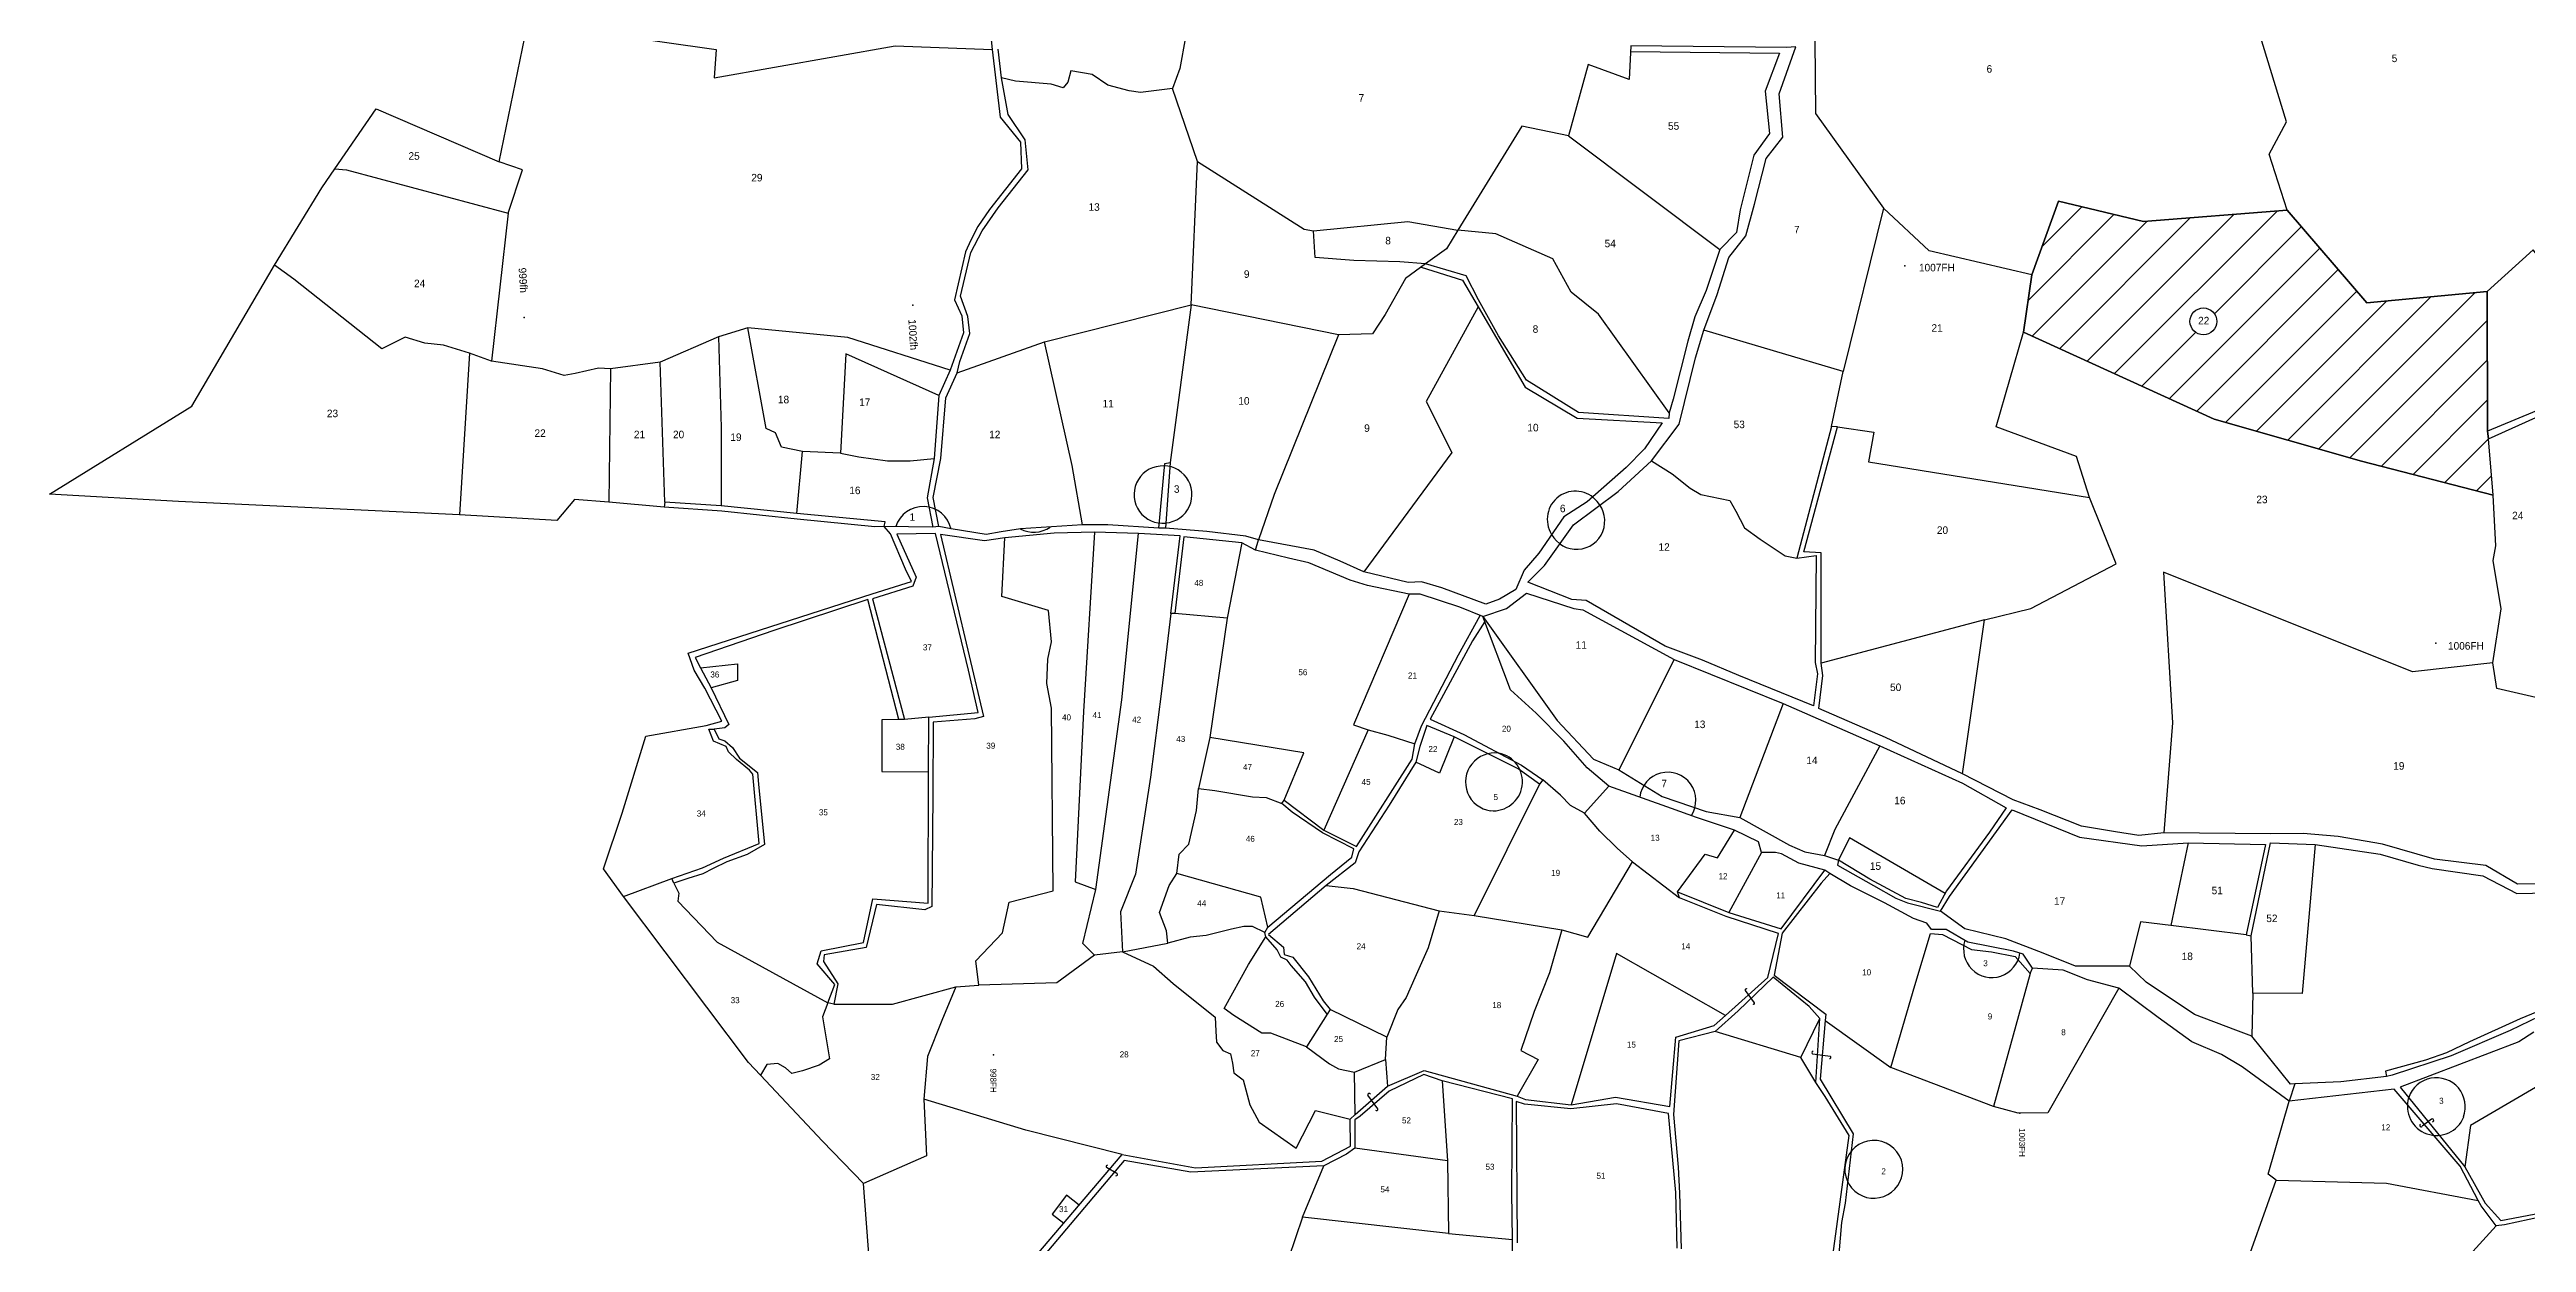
# Model space of a CAD drawing. Extents: x 149058 to 156002, y 177514 to 188218.
# Drawn here: x 149058 to 150704, y 178783 to 179575 of the extents above; entities that cross this region are included whole.
import ezdxf

# ---------------------------------------------------------------- set-up
doc = ezdxf.new("R2010")
doc.units = 0
doc.header["$MEASUREMENT"] = 0
doc.layers.get('0').update_dxf_attribs({"linetype": 'CONTINUOUS'})
for name, color, linetype in [('BORDER-B', 3, 'CONTINUOUS'), ('LINK', 4, 'CONTINUOUS'), ('NO', 1, 'CONTINUOUS'), ('PARCEL', 6, 'CONTINUOUS'), ('ROAD', 2, 'CONTINUOUS'), ('TRIG-P', 2, 'CONTINUOUS'), ('TRIG-T', 1, 'CONTINUOUS')]:
    doc.layers.add(name, color=color, linetype=linetype)

msp = doc.modelspace()

# ---------------------------------------------------------------- hatches: boundary and pattern name
h = msp.add_hatch()
h.set_pattern_fill('ANSI31', color=1, scale=150, style=0)
h.paths.add_polyline_path([(150544.8, 179468.1), (150449.4, 179460.5), (150392.9, 179474.1), (150375.1, 179425.1), (150369.6, 179387.2), (150496.3, 179329.4), (150594.2, 179301.6), (150681.6, 179279), (150678.4, 179316.4), (150677.9, 179321.5), (150677.5, 179414.1), (150597.7, 179406.5)])
h.paths.add_polyline_path([(150498, 179394.3, -1), (150480.3, 179394.3, -1)], flags=16)
h.paths.add_polyline_path([(150484.4, 179391), (150495.2, 179391), (150495.2, 179398.5), (150484.4, 179398.5)], flags=8)

# ---------------------------------------------------------------- linework, layer by layer
at = {"layer": 'BORDER-B'}
for points in [[(150108.8, 179577.3), (150107.6, 179554.9), (150080.4, 179564.9), (150067.5, 179517.4), (150036.5, 179523.9), (149994, 179454.9), (149986.3, 179442.5), (149972.5, 179432.5), (149959.2, 179422.8), (149945.6, 179398.9), (149937.2, 179386), (149914.7, 179385.4), (149872, 179279.3), (149861.6, 179249.2), (149853.1, 179251.8), (149827.1, 179254.8), (149799.7, 179257.1), (149795.3, 179257.1), (149761.4, 179259.2), (149744.5, 179259.2), (149703.3, 179256.6), (149690.6, 179254.5), (149680.6, 179252.9), (149657.3, 179256.5), (149649.1, 179258.2), (149645.2, 179257.6), (149612.8, 179258.2), (149606.6, 179257.9), (149555, 179263), (149505.1, 179268.3), (149466.8, 179270.9), (149429.9, 179274.2), (149407.2, 179276), (149395.4, 179262.1), (149330.8, 179265.9), (149144.1, 179274.8), (149058.5, 179279.6), (149152.9, 179338), (149208, 179431.7), (149239.4, 179482.9), (149248, 179495.6), (149275.4, 179535.4), (149357.1, 179500.3), (149374.2, 179582.9)], [(150218.4, 179576.6), (150212.3, 179576.1), (150108.8, 179577.3), (150107.6, 179554.9), (150080.4, 179564.9), (150067.5, 179517.4), (150036.5, 179523.9), (149994, 179454.9), (149986.3, 179442.5), (149972.5, 179432.5), (149959.2, 179422.8), (149945.6, 179398.9), (149937.2, 179386), (149914.7, 179385.4), (149872, 179279.3), (149861.6, 179249.2)], [(149608.9, 178693.5), (149599.1, 178822), (149571.8, 178850.1), (149530.8, 178893.8), (149522.7, 178902.3), (149439.7, 179012.6), (149426.5, 179030.9), (149438.8, 179067.9), (149454.6, 179119), (149494.7, 179126), (149505.1, 179128.8), (149493.8, 179150.9), (149486.7, 179162.7), (149482.7, 179174.1), (149604.8, 179213.4), (149631.1, 179221.6), (149627.1, 179229.8), (149617, 179253.3), (149612.8, 179258.2)], [(149861.6, 179249.2), (149853.1, 179251.8), (149827.1, 179254.8), (149799.7, 179257.1), (149795.3, 179257.1), (149761.4, 179259.2), (149744.5, 179259.2), (149703.3, 179256.6), (149690.6, 179254.5), (149680.6, 179252.9), (149657.3, 179256.5), (149649.1, 179258.2), (149645.2, 179257.6), (149612.8, 179258.2)], [(150725, 178939), (150692.8, 178923.5), (150653.6, 178906.8), (150614.4, 178894), (150610.7, 178893), (150580.5, 178889.4), (150549.9, 178888.2), (150546.1, 178876.6), (150514.9, 178899.4), (150501.1, 178907.7), (150481.5, 178916.1), (150459, 178932.2), (150433, 178951.7), (150412.1, 178957.2), (150396, 178963.6), (150375.5, 178964.9), (150369.4, 178974.2), (150362.9, 178976.2), (150332.7, 178982.3), (150318.3, 178990.6), (150308.6, 178990.6), (150305.5, 178994.9), (150296.5, 178997.8), (150277.2, 179008.4), (150254.7, 179019.6), (150240.9, 179027.7), (150240.9, 179027.7), (150237.7, 179029.9), (150220.3, 179034.7), (150208.8, 179040.8), (150204.9, 179041.8), (150195.6, 179041.8), (150193.7, 179048.9), (150177.6, 179056.6), (150152.5, 179064.9), (150135.8, 179071), (150094.1, 179085.8), (150079.9, 179098), (150064.2, 179115.7), (150045.9, 179134.3), (150028.8, 179149.7), (150010.6, 179198.4), (149995.2, 179204.5), (149968.9, 179213.2), (149961.5, 179213.2), (149933.8, 179219), (149922.3, 179222.5), (149895, 179234.1), (149881.5, 179237), (149859.6, 179242.4), (149861.6, 179249.2)], [(150546.1, 178876.6), (150546.1, 178876.6), (150514.9, 178899.4), (150501.1, 178907.7), (150481.5, 178916.1), (150459, 178932.2), (150433, 178951.7), (150412.1, 178957.2), (150396, 178963.6), (150375.5, 178964.9), (150369.4, 178974.2), (150362.9, 178976.2), (150332.7, 178982.3), (150318.3, 178990.6), (150308.6, 178990.6), (150305.5, 178994.9), (150296.5, 178997.8), (150277.2, 179008.4), (150254.7, 179019.6), (150240.9, 179027.7), (150240.9, 179027.7), (150237.7, 179029.9), (150220.3, 179034.7), (150208.8, 179040.8), (150204.9, 179041.8), (150195.6, 179041.8), (150193.7, 179048.9), (150177.6, 179056.6), (150152.5, 179064.9), (150135.8, 179071), (150094.1, 179085.8), (150079.9, 179098), (150064.2, 179115.7), (150045.9, 179134.3), (150028.8, 179149.7), (150010.6, 179198.4), (149995.2, 179204.5), (149968.9, 179213.2), (149961.5, 179213.2), (149933.8, 179219), (149922.3, 179222.5), (149895, 179234.1), (149881.5, 179237), (149859.6, 179242.4), (149861.6, 179249.2)], [(150838.4, 179055.5), (150830.7, 179049.4), (150819.4, 179048.5), (150803.4, 179042.4), (150783.4, 179027.6), (150776.7, 179025.7), (150743.3, 178971.1), (150730.7, 178965.3), (150725, 178939), (150692.8, 178923.5), (150653.6, 178906.8), (150614.4, 178894), (150610.7, 178893), (150580.5, 178889.4), (150549.9, 178888.2), (150546.1, 178876.6)], [(150513.4, 178756.4), (150537.5, 178824.3), (150532.2, 178828.2), (150546.1, 178876.6)], [(150513.4, 178756.4), (150537.5, 178824.3), (150532.2, 178828.2), (150546.1, 178876.6)]]:
    msp.add_lwpolyline(points, dxfattribs=at)
at = {"layer": 'LINK'}
for points in [[(150191, 178941.9), (150185, 178950)], [(150241.3, 178906.4), (150229.8, 178907.8)], [(149940.7, 178871.5), (149934.2, 178880.7)], [(150640.7, 178864.7), (150634.4, 178860.1)], [(149767.5, 178828.7), (149760.6, 178832.7)]]:
    msp.add_lwpolyline(points, dxfattribs=at)
for centre, radius, start, end in [((150185.5, 178950.5), 0.687, 42.5618, 224.8504), ((150190.4, 178941.6), 0.658, 210.286, 24.4951), ((150230.2, 178908.8), 1.06, 108.6925, 248.2903), ((150241, 178905.7), 0.781, 246.109, 64.1744), ((149935, 178881), 0.851, 22.6437, 200.9304), ((149939.9, 178871.2), 0.853, 213.5539, 21.9286), ((150633.7, 178860.5), 0.921, 119.6494, 321.0201), ((150641.2, 178863.9), 0.917, 274.4259, 124.1803), ((149761.2, 178833.3), 0.848, 87.714, 226.475), ((149767, 178828), 0.86, 257.2357, 49.6008)]:
    msp.add_arc(centre, radius, start, end, dxfattribs=at)
at = {"layer": 'NO'}
msp.add_circle((150489.1, 179394.3), 8.88, dxfattribs=at)
at = {"layer": 'PARCEL'}
for points in [[(150544.8, 179468.1), (150532.9, 179505.4), (150544.3, 179526.7), (150519, 179609.6), (150459.6, 179642.8)], [(149374.2, 179582.9), (149395.2, 179589.8), (149501.2, 179574.7), (149499.9, 179555.9), (149620.1, 179577.3), (149684.7, 179574.7)], [(149812.9, 179583), (149809.2, 179562.1), (149804.4, 179548.9), (149783.1, 179546.2), (149775.5, 179547.4), (149761.4, 179551), (149751, 179558.2), (149736.9, 179560.6), (149734.9, 179553), (149731.7, 179549.4), (149723.7, 179551.8), (149700, 179553.8), (149690.7, 179555.9)], [(150231.1, 179581.1), (150231.5, 179532.2), (150276.7, 179469.4)], [(149661.3, 179360.1), (149719.3, 179380.8), (149816.8, 179405.3), (149820.9, 179500.4), (149804.4, 179548.9)], [(150067.5, 179517.4), (150168, 179442.1)], [(149248, 179495.6), (149255.7, 179494.8), (149363, 179466.2), (149352, 179367.9)], [(149363, 179466.2), (149372.6, 179494.8), (149357.1, 179500.3)], [(149820.9, 179500.4), (149891.9, 179455.5), (149898, 179454.3), (149960.6, 179460.7), (149994, 179454.9)], [(150329, 179094), (150343.8, 179196.1), (150374.6, 179203.7), (150431.1, 179233.4), (150413.5, 179277.3), (150404.9, 179304.5), (150351.4, 179324.2), (150369.6, 179387.2), (150375.1, 179425.1), (150307, 179441.2), (150276.7, 179469.4), (150249.8, 179361.1)], [(150375.1, 179425.1), (150392.9, 179474.1), (150449.4, 179460.5), (150544.8, 179468.1), (150597.7, 179406.5), (150677.5, 179414.1), (150677.9, 179321.5)], [(149972.5, 179432.5), (149955.4, 179433.8), (149924.9, 179434.6), (149899.2, 179436.6), (149898, 179454.3)], [(150134.3, 179333.5), (150087.3, 179399), (150069.1, 179413.6), (150057, 179435.8), (150019.2, 179452.4), (149994, 179454.9)], [(149337.5, 179373.2), (149320.2, 179378.6), (149307.7, 179379.9), (149294.6, 179383.9), (149279.1, 179376), (149220.8, 179422.4), (149208, 179431.7)], [(150794.4, 179371.4), (150753.6, 179360.4), (150717.3, 179429.9), (150708.2, 179441.8), (150677.5, 179414.1)], [(149816.8, 179405.3), (149802.8, 179300.7)], [(149914.7, 179385.4), (149816.8, 179405.3)], [(150007.3, 179403.9), (149972.8, 179341), (149989.9, 179307.2), (149931.4, 179228)], [(149656.6, 179361.9), (149588.7, 179383.7), (149522.2, 179389.9), (149502.8, 179384), (149464, 179367.2), (149431, 179362.9), (149423.1, 179363.3), (149407.7, 179359.7), (149400.4, 179358.3), (149385.9, 179362.9), (149352, 179367.9), (149337.5, 179373.2), (149330.8, 179265.9)], [(149502.8, 179384), (149504.5, 179323.8), (149504.5, 179271.8)], [(149554.8, 179266.8), (149558.5, 179308), (149544.6, 179310.9), (149540.7, 179320.2), (149534.4, 179323.1), (149522.2, 179389.9)], [(149744.5, 179259.2), (149737.7, 179298.7), (149719.3, 179380.8)], [(150242, 179324.6), (150249.8, 179361.1), (150157.3, 179388.5)], [(150681.6, 179279), (150594.2, 179301.6), (150496.3, 179329.4), (150369.6, 179387.2)], [(149467.1, 179274.3), (149464, 179367.2)], [(149649.2, 179345), (149587.4, 179372.8), (149583.8, 179306.7), (149558.5, 179308)], [(149431, 179362.9), (149429.9, 179274.2)], [(150246, 179324.2), (150270.2, 179320.7), (150266.6, 179301), (150413.5, 179277.3)], [(150737.8, 179138.3), (150684, 179150.6), (150681.3, 179167.7), (150687, 179203.4), (150681.6, 179235.5), (150683.3, 179245.2), (150681.6, 179279), (150678.4, 179316.4)], [(149583.8, 179306.7), (149596, 179304.4), (149615.1, 179301.7), (149630.2, 179301.7), (149646, 179303.2)], [(150122.5, 179301.7), (150136.2, 179293.1), (150148.3, 179283.5), (150155.4, 179279.4), (150174.6, 179275.4), (150178.6, 179268.4), (150184.2, 179257.3), (150194.8, 179249.7), (150211.4, 179238.6), (150219, 179237)], [(149752.5, 178973.6), (149727.5, 178955.3), (149675.8, 178953.7), (149673.7, 178969.7), (149691.5, 178988.4), (149695.8, 179008.7), (149725, 179016.3), (149724.1, 179137.5), (149720.8, 179154), (149721.6, 179170.1), (149724.1, 179181.5), (149722, 179202.3), (149691.1, 179211.6), (149693.1, 179250.7)], [(149752.6, 179254.4), (149745.3, 179135.3), (149739.8, 179022.3), (149753.4, 179017.2)], [(149771.2, 178975.7), (149752.5, 178973.6), (149744.9, 178981.2), (149753.4, 179017.2), (149770.8, 179143), (149781.7, 179253.5)], [(149850.5, 179247.3), (149840.7, 179197.2), (149806, 179200.4)], [(150681.3, 179167.7), (150628.1, 179161.7), (150462.6, 179227.7), (150468.6, 179127.9), (150462.9, 179054.8)], [(149803.3, 179200.4), (149797, 179148.9), (149789.8, 179091.7), (149779.7, 179027.3), (149769.9, 179002.4), (149771.2, 178975.7), (149801.3, 178981.6), (149800.4, 178989.7), (149795.8, 179001.9), (149802.1, 179019.7), (149807.2, 179027.8), (149808.9, 179040.5), (149815.2, 179047.3), (149820.3, 179069.7), (149821.6, 179084.1)], [(149961.5, 179213.2), (149924.6, 179126.4), (149934.3, 179123.1), (149947.4, 179119.7), (149965.3, 179113.8)], [(149840.7, 179197.2), (149829.2, 179118)], [(150343.8, 179196.1), (150235.3, 179167.5)], [(149490.8, 179164.3), (149515.5, 179167), (149515.5, 179156), (149497.9, 179151)], [(150137.6, 179169.9), (150100.9, 179096.7)], [(150210.1, 179140.7), (150181.2, 179064.9)], [(149622.6, 179130), (149611.4, 179129.8), (149611.4, 179095.5), (149642.3, 179095.3)], [(149642.6, 179131.6), (149626.3, 179130)], [(149878.5, 179076.5), (149891.5, 179107.8), (149829.2, 179118), (149821.6, 179084.1), (149832.6, 179082.8), (149857.6, 179078.6), (149866.5, 179078.2), (149877.1, 179074.3)], [(149934.3, 179123.1), (149905, 179056.6)], [(149991.5, 179118.6), (149981.8, 179094.3), (149965.9, 179101.6)], [(150274.1, 179112.6), (150244.4, 179056.9), (150237.4, 179039.8)], [(150048.1, 179087.1), (150004.8, 179000)], [(150109.9, 179035.6), (150099.7, 179044.5), (150088.3, 179055.9), (150078.1, 179067.8), (150068.8, 179072.9), (150062, 179079.7), (150050.4, 179089.9)], [(150094.1, 179085.8), (150078.1, 179067.8)], [(150139.9, 179015.6), (150158.2, 179040.7), (150166.3, 179038.2), (150177.6, 179056.6)], [(150317.5, 179014.4), (150254.1, 179051.5), (150246.8, 179036.7)], [(149906.5, 179019.7), (149924.3, 179017.8), (149981.5, 179003), (150004.8, 179000), (150062.9, 178990.3), (150080.2, 178985.6), (150109.9, 179035.6), (150141.2, 179011.7)], [(150195.6, 179041.8), (150173.8, 179001.9)], [(150479, 179048.1), (150467.4, 178993.2)], [(150563.4, 179047), (150554.7, 178948.1), (150521.9, 178948.4), (150520.8, 178986.3)], [(150875.2, 179042.9), (150805.2, 178941.4), (150666.5, 178860.4), (150662.8, 178833.1)], [(149439.7, 179012.6), (149471.9, 179024.4)], [(149473.1, 179021.3), (149476.5, 179014.8), (149475.7, 179009.3), (149501.9, 178982.2), (149575.4, 178941.9), (149571.8, 178932.7), (149576.5, 178904.7), (149569.7, 178900.5), (149558.7, 178896.7), (149551.5, 178895), (149547.3, 178898.8), (149542.2, 178901.7), (149535, 178900.9), (149530.8, 178893.8)], [(149867.8, 178992.2), (149863.1, 179012.1), (149807.2, 179027.8)], [(149981.5, 179003), (149974.3, 178978.4), (149965.4, 178958.5), (149959.5, 178945.4), (149954, 178937.4), (149946.8, 178919.2)], [(149865.8, 178988.5), (149857.6, 178992.6), (149851.7, 178992.6), (149843.6, 178990.9), (149826.7, 178986.7), (149816.1, 178985.4), (149801.3, 178981.6)], [(149893.4, 178912.8), (149869.7, 178921.7), (149863.7, 178921.7), (149845.1, 178933.6), (149838.7, 178938.2), (149854.8, 178967.4), (149866.3, 178985.7)], [(150062.9, 178990.3), (150054.8, 178961.9), (150044.7, 178936.1), (150035.8, 178910.3), (150047.2, 178904.3), (150033.2, 178880)], [(150238, 178930.2), (150281.4, 178899), (150297.5, 178953.5), (150307.9, 178987.9)], [(150517.5, 178987.1), (150467.4, 178993.2), (150447.4, 178995.6), (150440.1, 178966.3)], [(149771.2, 178975.7), (149791.7, 178966.2), (149804.8, 178954.7), (149832.8, 178932.3), (149833.2, 178923), (149833.7, 178915.8), (149837.9, 178910.3), (149843, 178908.1), (149844.2, 178901.8), (149845.1, 178895.4), (149851.4, 178890.8), (149855.7, 178874.3), (149862, 178862.8), (149886.6, 178845.5), (149899.3, 178870.4), (149922.4, 178864.8)], [(150171.7, 178933.6), (150099.3, 178974.6), (150069.2, 178874.3)], [(149579.4, 178941), (149618.4, 178941.1), (149660.4, 178952.6), (149675.8, 178953.7)], [(149660.4, 178952.6), (149651.1, 178930.1), (149641.7, 178906.4), (149639.2, 178878), (149640.9, 178840.3), (149599.1, 178822)], [(150374, 178961.4), (150349.6, 178873.1)], [(149945.9, 178904.3), (149946.8, 178919.2), (149909, 178937.6)], [(150433, 178951.7), (150385.9, 178868.9), (150366.1, 178868.6), (150349.6, 178873.1), (150281.4, 178899)], [(150521.9, 178948.4), (150521.4, 178919.7)], [(149907, 178934.5), (149893.4, 178912.8), (149908.6, 178901.4), (149914.6, 178898), (149925.2, 178895.9)], [(150221.8, 178905.6), (150164.8, 178922.9)], [(150231.8, 178889), (150221.8, 178905.6), (150234.4, 178931.5)], [(149925.7, 178867.9), (149925.2, 178895.9), (149945.9, 178904.3), (149947.2, 178886.5)], [(149983.4, 178890.2), (149987, 178837.1), (149925.5, 178845.4)], [(149770.9, 178841.2), (149707, 178857.3), (149639.2, 178878)], [(149987, 178837.1), (149987.7, 178788.9), (150030.3, 178784.7)], [(149987.7, 178788.9), (149890.8, 178799.7), (149904.8, 178833.7)], [(150537.5, 178824.3), (150610.7, 178822.2), (150671.6, 178810.7)], [(149742.3, 178807.7), (149733.9, 178814.3), (149724.5, 178801.7), (149732.2, 178795.7)], [(149890.8, 178799.7), (149881.4, 178772.1), (149877.9, 178761.6), (149858.3, 178764.8), (149861.4, 178722.1), (150038.3, 178691)], [(150683.5, 178793.9), (150588.9, 178689.7), (150535, 178576.5), (150423.4, 178631.4)]]:
    msp.add_lwpolyline(points, dxfattribs=at)
for centre, radius, start, end in [((149797.8, 179279.3), 19, 95.1909, 276.3318), ((149798.3, 179279.4), 19, 275.0266, 96.4961), ((150072, 179262.9), 18.7, 39.5212, 212.2411), ((149638.7, 179252.4), 19, 12.2147, 162.7126), ((150072.7, 179261.8), 18.8, 208.3486, 43.4136), ((149712.1, 179273.6), 19.3, 242.5558, 304.7972), ((150018.3, 179088.5), 19.3, 81.6796, 261.7556), ((150017.5, 179088.7), 19.3, 264.1196, 79.3156), ((150133.3, 179076.3), 18.7, 327.409, 173.1821), ((150348.6, 178977.5), 18.8, 161.5975, 352.0701), ((150643.8, 178872.9), 19.3, 339.8157, 161.4536), ((150644, 178873.3), 19.4, 162.9569, 338.3125), ((150270.2, 178831.5), 19.3, 168.1579, 17.6915), ((150270.2, 178831.3), 19.3, 18.4049, 167.4445)]:
    msp.add_arc(centre, radius, start, end, dxfattribs=at)
at = {"layer": 'ROAD'}
for points in [[(149674.4, 179676.5), (149684.7, 179574.7), (149690, 179529.8), (149703.4, 179513.2), (149704.1, 179495.5), (149682.9, 179468.6), (149675.1, 179457.3), (149670.5, 179448.1), (149666.9, 179440.4), (149659.5, 179408.6), (149664.4, 179398), (149665.5, 179386.7), (149656.6, 179361.9), (149649.2, 179345), (149646, 179303.2), (149641.4, 179277.1), (149645.2, 179257.6)], [(149649.1, 179258.2), (149645.4, 179277.4), (149650.4, 179303.2), (149653.9, 179343.5), (149661.3, 179360.1), (149663.1, 179367.6), (149669.8, 179386.3), (149668.4, 179397.6), (149663.5, 179411), (149670.5, 179440), (149678, 179454.5), (149688.6, 179469.7), (149708.4, 179494.8), (149706.6, 179514.9), (149695.3, 179531.6), (149690.7, 179555.9), (149688.6, 179575)], [(150108.5, 179573.4), (150207.6, 179572.3), (150198, 179547.1), (150201, 179519), (150190.6, 179504.6), (150181.4, 179468.4), (150179.1, 179453.2), (150168, 179442.1), (150158.8, 179414.8), (150151.4, 179397.4), (150146.6, 179381.1), (150137, 179342.7), (150134.3, 179333.5), (150134, 179329.8), (150074, 179333.9), (150039.6, 179355.3), (150021, 179384.7), (150007.6, 179408.7), (149999.5, 179424.6), (149972.5, 179432.5)], [(150745.6, 179021.6), (150697.7, 179020.7), (150676.8, 179033), (150642.7, 179037.3), (150608.1, 179047.2), (150578.7, 179052.4), (150555.4, 179054.3), (150534, 179054.1), (150462.9, 179054.8), (150446.3, 179053), (150430.8, 179055.5), (150408.2, 179059.2), (150380.8, 179070), (150362.7, 179076.6), (150329, 179094), (150278, 179118), (150233.6, 179137.3), (150236.4, 179159.3), (150235.3, 179167.5), (150235.3, 179240.7), (150223.8, 179241.4), (150246, 179324.2), (150242, 179324.6), (150219, 179237), (150232, 179238.8), (150231.2, 179167.8), (150232.7, 179160.4), (150230.1, 179139), (150180.6, 179159.3), (150156.5, 179169.3), (150131.7, 179178.6), (150079.2, 179208.9), (150069.6, 179209.6), (150040.4, 179221.1), (150051.5, 179232.2), (150070.7, 179259.2), (150100.3, 179281.4), (150122.5, 179301.7), (150141, 179326.1), (150151.7, 179370.1), (150157.3, 179388.5), (150166.2, 179412.2), (150174, 179436.6), (150185.1, 179451), (150191, 179472.1), (150198.7, 179502.4), (150209.8, 179516.5), (150207.3, 179545.3), (150218.4, 179576.6)], [(149969.5, 179430.3), (149996.9, 179421.7), (150007.3, 179403.9), (150038.7, 179350.7), (150073.1, 179330), (150129.7, 179327), (150117.9, 179309.6), (150105.7, 179297.4), (150079.8, 179274.5), (150064.2, 179264.5), (150047.6, 179240.5), (150037.9, 179229.2), (150032.4, 179216.2), (150021.6, 179209.9), (150012.4, 179206.6), (149983.2, 179217.3), (149969.8, 179221.4), (149961, 179221), (149931.4, 179228), (149915.8, 179235.1), (149898.5, 179242.5), (149861.6, 179249.2)], [(150716.9, 179337.5), (150677.9, 179321.5), (150678.4, 179316.4), (150714.4, 179332.5)], [(149795.3, 179257.1), (149799.2, 179299.9), (149802.8, 179300.7)], [(149802.8, 179300.7), (149799.7, 179257.1)], [(149612.8, 179258.2), (149613.5, 179261.2), (149554.8, 179266.8), (149504.5, 179271.8), (149467.1, 179274.3), (149466.8, 179270.9)], [(149859.6, 179242.4), (149850.5, 179247.3), (149811.9, 179251.3), (149806, 179200.4), (149803.3, 179200.4), (149809.4, 179251.9), (149781.7, 179253.5), (149752.6, 179254.4), (149725.8, 179253.8), (149693.1, 179250.7), (149679.5, 179248.5), (149650.2, 179252.8), (149678.9, 179131.9), (149673, 179130.4), (149645.5, 179128.2), (149645.2, 179080.1), (149644.5, 179005.8), (149639.9, 179003.6), (149607.8, 179007.3), (149601, 178978.6), (149572.9, 178973.7), (149572.6, 178969.4), (149582.1, 178954.6), (149579.4, 178941), (149575.4, 178941.9), (149580, 178954), (149568.3, 178967.8), (149571, 178976.5), (149599.1, 178982), (149605.3, 179011), (149642, 179008), (149642.3, 179095.3), (149642.6, 179131.6), (149675.3, 179134.7), (149668.9, 179162.7), (149646.9, 179253.4), (149621.3, 179253.1), (149634, 179224.4), (149631.8, 179218.6), (149605, 179210.2), (149626.3, 179130), (149622.6, 179130), (149601.9, 179209.6), (149539.5, 179189), (149487.4, 179171.1), (149490.8, 179164.3), (149497.9, 179151), (149509.6, 179126.6), (149507.1, 179124.5), (149500, 179123.5), (149503.1, 179117.1), (149507.1, 179115.8), (149512.1, 179111.5), (149516.7, 179104.4), (149528.7, 179094.9), (149529.4, 179087.1), (149533.4, 179047), (149521.9, 179040.3), (149508.3, 179035.5), (149499.3, 179031.2), (149492.5, 179027.5), (149482.4, 179024.4), (149473.1, 179021.3), (149471.9, 179024.4), (149492.2, 179031.5), (149506.1, 179038), (149529.9, 179047.6), (149525.6, 179093.8), (149523.4, 179096.3), (149514.8, 179103.4), (149509.5, 179108.6), (149508, 179112), (149499.6, 179115.7), (149496.3, 179123.5), (149500, 179123.5)], [(150011.9, 179195.1), (150003.7, 179182.3), (149975.6, 179130.3), (149997.8, 179120.1), (150036.2, 179099.6), (150050.4, 179089.9), (150048.1, 179087.1), (150033.9, 179097.3), (149991.5, 179118.6), (149973.3, 179126), (149968.7, 179112.1), (149965.9, 179101.6), (149948.3, 179073.2), (149928.1, 179042.2), (149925.8, 179034.8), (149906.5, 179019.7), (149868.1, 178987.3), (149878, 178978.8), (149878.6, 178974), (149884.3, 178972.3), (149894.8, 178959.2), (149904.5, 178943.3), (149909, 178937.6), (149907, 178934.5), (149898.8, 178945.6), (149892.8, 178955.8), (149883.1, 178966.6), (149880.6, 178970.3), (149876.3, 178972.3), (149874, 178977.1), (149866.3, 178985.7), (149865.8, 178988.5), (149867.8, 178992.2), (149909.3, 179027.2), (149923.5, 179038.7), (149924.9, 179044.1), (149904.1, 179054.7), (149883.9, 179068.6), (149877.1, 179074.3), (149878.5, 179076.5), (149905, 179056.6), (149926.6, 179045.8), (149963.6, 179103.6), (149965.3, 179113.8), (149969.8, 179125.7), (149994.3, 179172.9), (150008.8, 179199.1)], [(150010.6, 179198.4), (150026.2, 179203.6), (150039.6, 179213.9), (150071, 179203.6), (150076.9, 179202.8), (150137.6, 179169.9), (150210.1, 179140.7), (150274.1, 179112.6), (150329.2, 179087.8), (150358.1, 179071.4), (150347, 179055.2), (150318.5, 179016.3), (150312.6, 179005.2), (150301.9, 179008.6), (150291.5, 179011.2), (150267.5, 179024.1), (150246.8, 179036.7), (150246, 179033.3), (150270.1, 179019.7), (150284.9, 179011.5), (150292.6, 179008.2), (150314.5, 179002.7), (150320.4, 179012.6), (150362.2, 179070), (150406.9, 179051.8), (150448.3, 179046.2), (150479, 179048.1), (150530.4, 179047), (150517.5, 178987.1), (150520.8, 178986.3), (150533.8, 179048.1), (150563.4, 179047), (150606.6, 179040.7), (150631.8, 179033.3), (150641, 179031.1), (150674.7, 179026.3), (150697.3, 179014.4), (150728.7, 179015.2)], [(150010.6, 179198.4), (150059.8, 179129.4), (150083.9, 179103.7), (150100.9, 179096.7), (150129.7, 179079), (150158.8, 179068.9), (150181.2, 179064.9), (150214.3, 179046.5), (150224.3, 179042.2), (150237.4, 179039.8), (150246.8, 179036.7)], [(149710.5, 178770.3), (149770.9, 178841.2), (149819.6, 178832.4), (149903.5, 178836.8), (149922.6, 178846.7), (149922.4, 178864.8), (149925.7, 178867.9), (149947.2, 178886.5), (149971.6, 178897.1), (150033.2, 178880), (150038.9, 178877.7), (150069.2, 178874.3), (150098.7, 178879.2), (150134.7, 178873), (150138.8, 178919.1), (150164.2, 178926.8), (150171.7, 178933.6), (150199.7, 178958.7), (150206.9, 178987.9), (150172.2, 178999.3), (150141.2, 179011.7), (150139.9, 179015.6), (150173.8, 179001.9), (150208.7, 178991), (150237.7, 179029.9)], [(150240.9, 179027.7), (150235.3, 179021.3), (150209.4, 178988.1), (150204, 178960.3), (150238.4, 178934.4), (150238, 178930.2), (150234.5, 178891.2), (150256.5, 178854.9), (150251.1, 178808.9), (150248.8, 178796.2), (150246.1, 178765), (150265.7, 178714.6)], [(150549.9, 178888.2), (150547, 178887.9), (150521.4, 178919.7), (150510.7, 178923.8), (150483.3, 178934.1), (150451.1, 178955.6), (150440.1, 178966.3), (150404.2, 178966.3), (150382.7, 178974.8), (150357.9, 178984.4), (150330.6, 178991.1), (150314.5, 179002.7)], [(150307.9, 178987.9), (150315.8, 178987.3), (150335, 178977.3), (150348.4, 178975.7), (150364.2, 178972.7), (150374, 178961.4), (150375.5, 178964.9)], [(150241.9, 178765.8), (150253.9, 178853.8), (150238, 178879.7), (150231.8, 178889), (150234.4, 178931.5), (150227.2, 178939.5), (150203.4, 178958.9), (150180, 178936.6), (150164.8, 178922.9), (150140.7, 178916.7), (150137.1, 178867.8), (150140.2, 178832.8), (150141.1, 178815.6), (150142.2, 178778.6)], [(150722, 178940.5), (150699.5, 178931.2), (150665.8, 178916.1), (150650.7, 178908.7), (150636.6, 178903.9), (150610, 178896.5), (150610.7, 178893)], [(150708.7, 178922.4), (150698.6, 178916.1), (150619.8, 178886), (150662.8, 178833.1), (150676.2, 178809), (150686.7, 178797.4), (150718.2, 178803.4)], [(150030.6, 178744.3), (150030.3, 178784.7), (150029.8, 178816.3), (150030.1, 178878.3), (149983.4, 178890.2), (149971.3, 178894.3), (149948.2, 178883.2), (149929.1, 178866.6), (149925.5, 178864.3), (149925.5, 178845.4), (149920, 178841.5), (149904.8, 178833.7), (149816.5, 178829.6), (149772.2, 178837.3), (149716, 178770.6)], [(150139.6, 178779.1), (150138.6, 178816.1), (150133.9, 178868.4), (150099.2, 178874.9), (150068.9, 178871.5), (150038.1, 178874.6), (150032.6, 178876.4), (150033.2, 178782.7)], [(150713.6, 178799.9), (150689.1, 178794.6), (150683.5, 178793.9), (150673.7, 178807.2), (150671.6, 178810.7), (150659.7, 178833.5), (150615.9, 178884.6), (150546.1, 178876.6)]]:
    msp.add_lwpolyline(points, dxfattribs=at)
at = {"layer": 'ROAD', "color": 5}
msp.add_lwpolyline([(150544.8, 179468.1), (150449.4, 179460.5), (150392.9, 179474.1), (150375.1, 179425.1), (150369.6, 179387.2), (150496.3, 179329.4), (150594.2, 179301.6), (150681.6, 179279), (150678.4, 179316.4), (150677.9, 179321.5), (150677.5, 179414.1), (150597.7, 179406.5)], close=True, dxfattribs=at)
at = {"layer": 'TRIG-P'}
for p in [(150290.8, 179431.2), (149373.8, 179396.9), (149632, 179405), (150643.4, 179180.7), (149685.5, 178907.5), (150367.2, 178868.6)]:
    msp.add_point(p, dxfattribs=at)

# ---------------------------------------------------------------- texts
at = {"layer": 'NO'}
for s, height, p in [('6', 5, (150345.1, 179559.4)), ('5', 5, (150614.2, 179566.4)), ('7', 5, (149928, 179540.2)), ('55', 5, (150133.5, 179521.5)), ('25', 5, (149296.9, 179501.6)), ('29', 5, (149524.6, 179487.2)), ('13', 5, (149748.6, 179467.7)), ('8', 5, (149945.7, 179445.4)), ('54', 5, (150091.4, 179443.5)), ('7', 5, (150217.2, 179452.7)), ('24', 5, (149300.6, 179417)), ('9', 5, (149851.8, 179423.2)), ('22', 5, (150485.6, 179392.3)), ('8', 5, (150043.6, 179386.7)), ('21', 5, (150308.5, 179387.4)), ('23', 5, (149242.7, 179330.7)), ('18', 5, (149542.3, 179339.9)), ('17', 5, (149596.2, 179338.1)), ('11', 5, (149757.9, 179337.2)), ('10', 5, (149848.1, 179339)), ('22', 5, (149380.6, 179317.6)), ('21', 5, (149446.6, 179316.7)), ('20', 5, (149472.6, 179316.7)), ('19', 5, (149510.7, 179314.9)), ('12', 5, (149682.6, 179316.7)), ('9', 5, (149931.7, 179320.9)), ('10', 5, (150040.1, 179321.3)), ('53', 5, (150177.1, 179323.4)), ('16', 5, (149589.7, 179279.6)), ('3', 5, (149805.3, 179280.5)), ('1', 5, (149629.7, 179261.9)), ('6', 5, (150061.7, 179267.6)), ('23', 5, (150524.3, 179273.6)), ('24', 5, (150694.2, 179262.9)), ('20', 5, (150312.1, 179253.2)), ('12', 5, (150127.2, 179242)), ('48', 4, (149818.9, 179218.7)), ('37', 4, (149638.6, 179175.9)), ('11', 5, (150072.2, 179177)), ('36', 4, (149497.4, 179157.9)), ('56', 4, (149888, 179159.4)), ('21', 4, (149960.8, 179157.2)), ('50', 5, (150281, 179148.9)), ('40', 4, (149731, 179129.4)), ('41', 4, (149751.3, 179130.9)), ('42', 4, (149777.6, 179127.9)), ('43', 4, (149806.9, 179115.1)), ('20', 4, (150023.2, 179121.9)), ('13', 5, (150150.9, 179124.3)), ('38', 4, (149620.6, 179109.9)), ('39', 4, (149680.7, 179110.6)), ('47', 4, (149851.2, 179096.4)), ('22', 4, (149974.4, 179108.4)), ('14', 5, (150225.4, 179100.4)), ('19', 5, (150615.2, 179096.7)), ('45', 4, (149930, 179086.6)), ('7', 5, (150129.1, 179085)), ('34', 4, (149488.4, 179065.6)), ('35', 4, (149569.5, 179066.4)), ('5', 4, (150017.6, 179076.5)), ('16', 5, (150283.8, 179073.7)), ('46', 4, (149853.1, 179048.8)), ('23', 4, (149991.3, 179060)), ('13', 4, (150122, 179049.5)), ('15', 5, (150267.6, 179030.2)), ('19', 4, (150055.9, 179026.2)), ('12', 4, (150167.1, 179024)), ('51', 5, (150494.6, 179014)), ('44', 4, (149820.8, 179006)), ('11', 4, (150205.4, 179011.2)), ('17', 5, (150389.9, 179007)), ('52', 5, (150530.9, 178995.5)), ('24', 4, (149926.7, 178977.5)), ('14', 4, (150142.3, 178977.5)), ('3', 4, (150342.9, 178966.2)), ('18', 5, (150474.7, 178970.3)), ('10', 4, (150262.5, 178960.2)), ('33', 4, (149510.9, 178941.7)), ('26', 4, (149872.6, 178939.2)), ('18', 4, (150016.8, 178938.4)), ('25', 4, (149911.7, 178915.9)), ('9', 4, (150345.9, 178930.9)), ('8', 4, (150394.7, 178920.4)), ('28', 4, (149769.3, 178905.7)), ('27', 4, (149856.4, 178906.5)), ('15', 4, (150106.2, 178912.2)), ('32', 4, (149604, 178890.7)), ('3', 4, (150645.7, 178874.9)), ('52', 4, (149956.8, 178861.9)), ('12', 4, (150607.3, 178857.3)), ('53', 4, (150012.3, 178831.1)), ('51', 4, (150086, 178825.1)), ('2', 4, (150275.2, 178828.1)), ('31', 4, (149729, 178803)), ('54', 4, (149942.5, 178816.1))]:
    msp.add_text(s, height=height, dxfattribs=at).set_placement(p)
at = {"layer": 'TRIG-T'}
for s, height, rotation, p in [('999fh', 5, 273.5789, (149370, 179429.8)), ('1002fh', 5, 273.5789, (149628.9, 179395.5)), ('998FH', 4, 270, (149683.4, 178898.3)), ('1003FH', 4, 270, (150366.7, 178858.7))]:
    msp.add_text(s, height=height, rotation=rotation, dxfattribs=at).set_placement(p)
for s, p in [('1007FH', (150300.2, 179427.5)), ('1006FH', (150651.6, 179176.4))]:
    msp.add_text(s, height=5, dxfattribs=at).set_placement(p)

doc.saveas('drawing.dxf')
